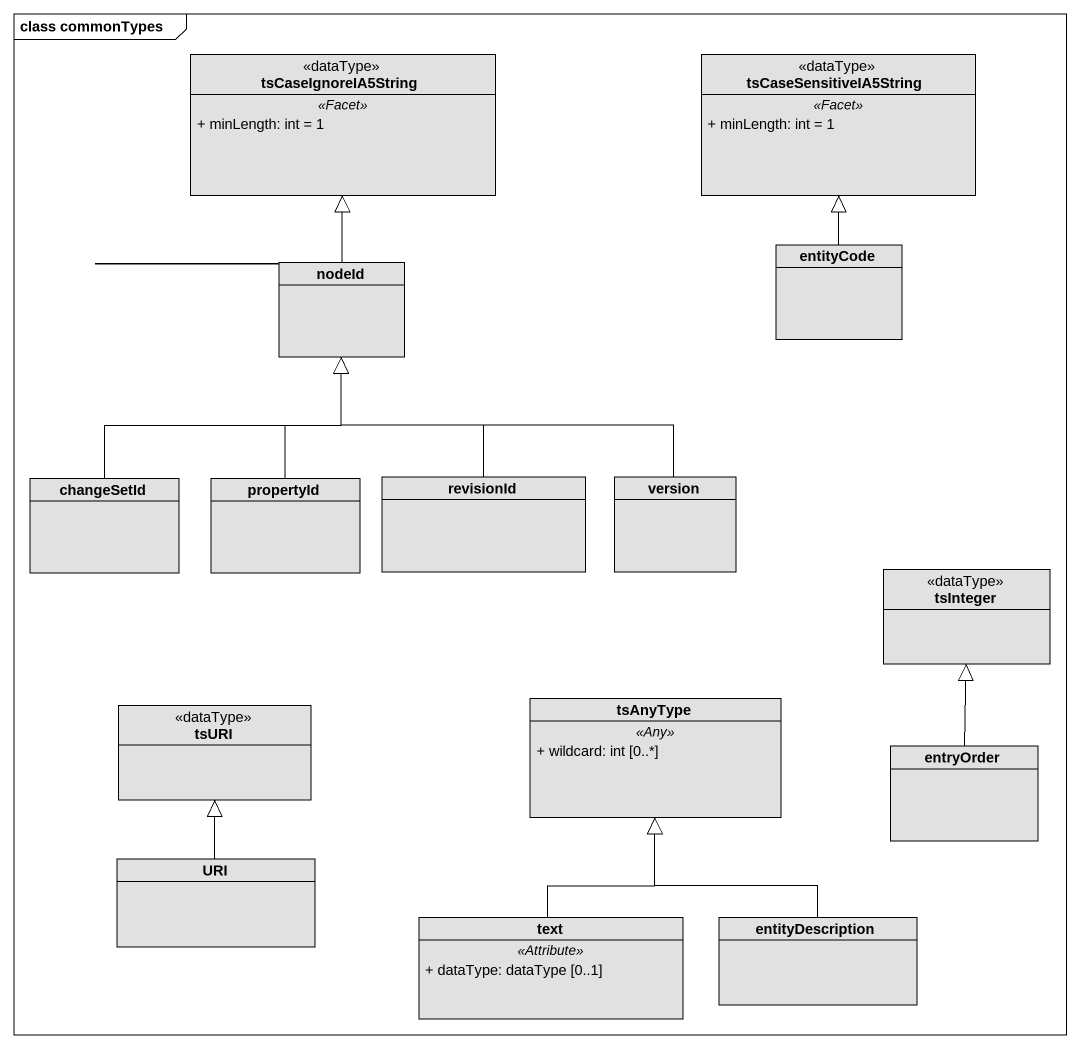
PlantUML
@startuml
mainframe class commonTypes
hide circle
hide empty members
skinparam classAttributeIconSize 0
class tsCaseIgnoreIA5String <<dataType>> #E1E1E1 {
  .. <<Facet>> ..
  + minLength: int = 1
}
class tsCaseSensitiveIA5String <<dataType>> #E1E1E1 {
  .. <<Facet>> ..
  + minLength: int = 1
}
class nodeId #E1E1E1
class entityCode #E1E1E1
class changeSetId #E1E1E1
class propertyId #E1E1E1
class revisionId #E1E1E1
class version #E1E1E1
class tsInteger <<dataType>> #E1E1E1
class tsURI <<dataType>> #E1E1E1
class tsAnyType #E1E1E1 {
  .. <<Any>> ..
  + wildcard: int [0..*]
}
class entryOrder #E1E1E1
class URI #E1E1E1
class text #E1E1E1 {
  .. <<Attribute>> ..
  + dataType: dataType [0..1]
}
class entityDescription #E1E1E1
nodeId -up-|> tsCaseIgnoreIA5String
entityCode -up-|> tsCaseSensitiveIA5String
changeSetId -up-|> nodeId
propertyId -up-|> nodeId
revisionId -up-|> nodeId
version -up-|> nodeId
entryOrder -up-|> tsInteger
URI -up-|> tsURI
text -up-|> tsAnyType
entityDescription -up-|> tsAnyType
@enduml
